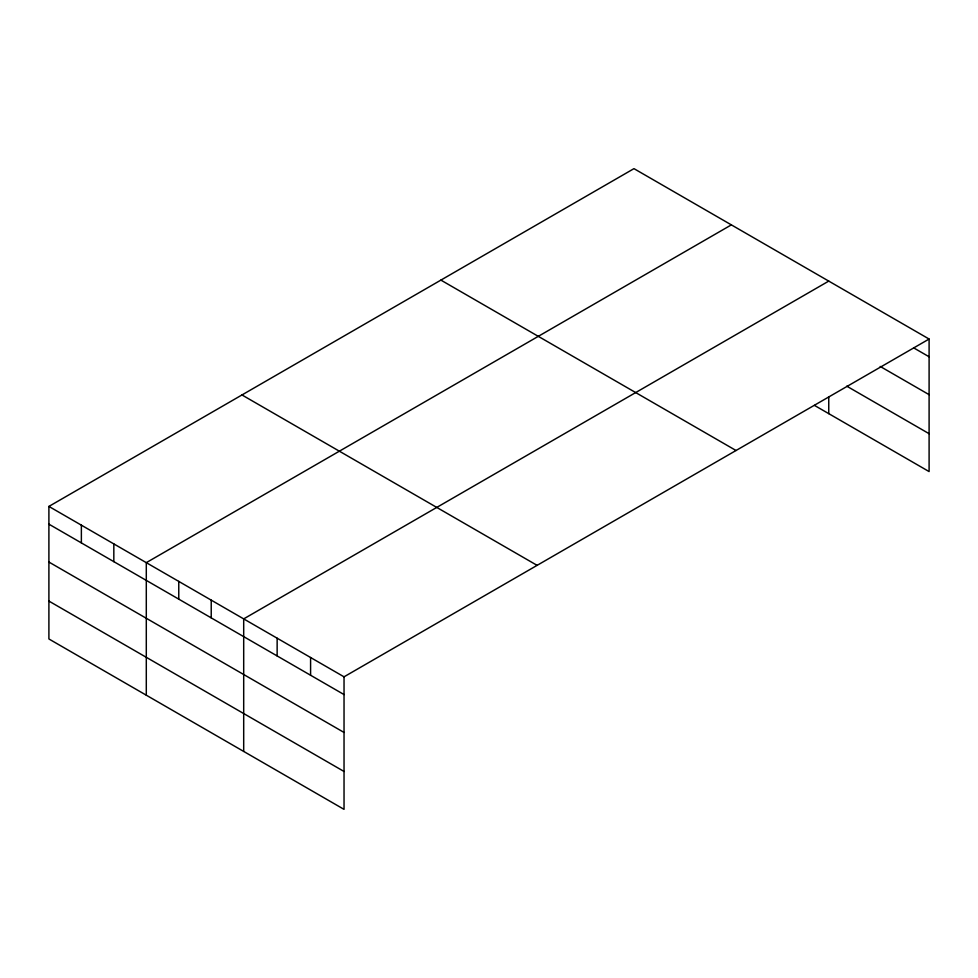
<?xml version="1.0" encoding="UTF-8"?>
<svg xmlns="http://www.w3.org/2000/svg" width="978" height="978" viewBox="0 0 978 978"><rect width="100%" height="100%" fill="white"/><g stroke="black" fill="none" stroke-linecap="round" stroke-linejoin="round"><path stroke-width="1.47" d="M929.1 339.036L633.964 168.644L48.9 506.421L48.9 638.964L344.036 809.356L344.036 676.825L929.1 339.036L929.1 471.579L814.466 405.393M731.361 224.879L146.297 562.656L146.297 695.187M828.757 281.102L243.693 618.891L243.693 751.422M913.66 347.862L929.1 356.774M880.212 366.444L929.1 394.66M846.765 386.163L929.1 433.694M440.895 280.111L736.031 450.503M241.969 394.953L537.105 565.357M48.9 506.421L344.036 676.825M48.9 524.159L344.036 694.563M48.9 562.044L344.036 732.449M48.9 601.079L344.036 771.471M828.757 396.97L828.757 413.645M310.588 657.509L310.588 675.248M277.141 638.194L277.141 655.932M211.224 600.137L211.224 617.888M178.766 581.397L178.766 599.135M113.827 543.915L113.827 561.653M81.37 525.162L81.37 542.912"/></g></svg>
